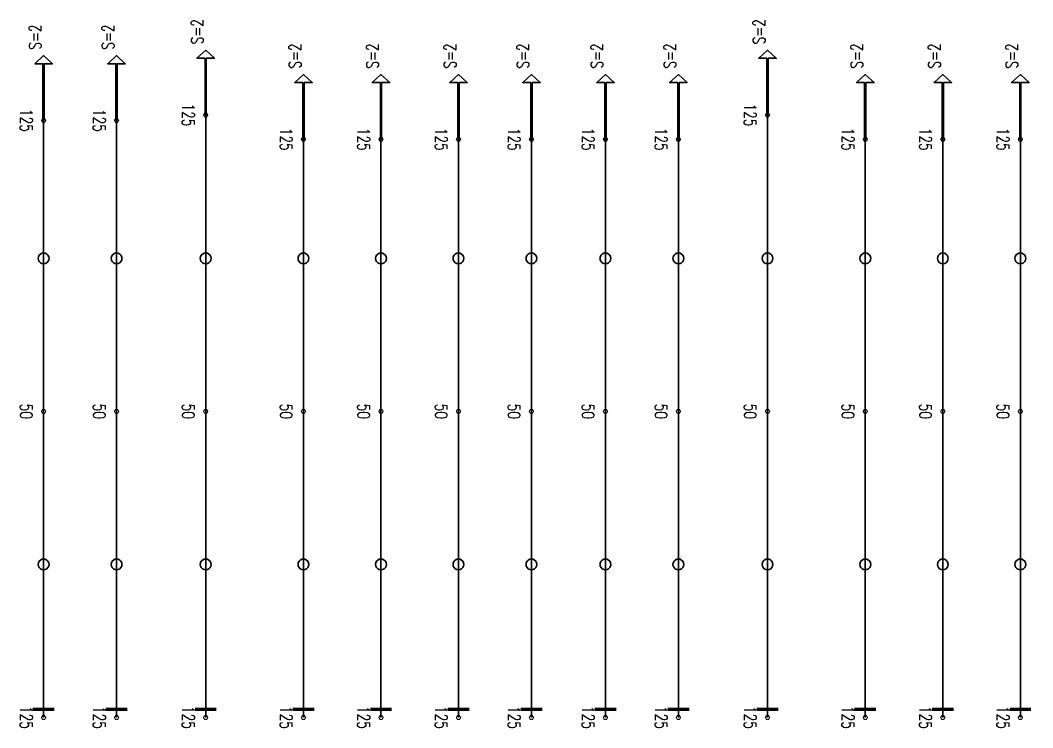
# Model space of a CAD drawing. Header units: millimetres. Extents: x 125183 to 591045, y -24154 to 44743.
# Drawn here: x 536167 to 554910, y 27610 to 40704 of the extents above; entities that cross this region are included whole.
import ezdxf

# ---------------------------------------------------------------- set-up
doc = ezdxf.new("R2010")
doc.units = ezdxf.units.MM
doc.layers.add('Current_plane_Column', color=7, linetype='Continuous', true_color=0x4b00ff)
doc.layers.add('NDC_S-ANNO', color=7, linetype='Continuous', lineweight=20)
doc.layers.add('NDC_S-TENDON', color=6, linetype='Continuous', lineweight=35)
doc.styles.add('NDC_ANNO', font='', dxfattribs={"width": 0.8})
doc.styles.get('NDC_ANNO').set_extended_font_data('Dotum')

# ---------------------------------------------------------------- blocks, each defined once
blk = doc.blocks.new('TDY')
at = {"layer": 'NDC_S-TENDON', "linetype": 'Continuous'}
for points, elevation in [([(27862, 29350), (27862, 30400), (28012, 30400), (27850, 30550), (27688, 30400), (27838, 30400), (27838, 29350)], 2926), ([(29212, 29350), (29212, 30400), (29362, 30400), (29200, 30550), (29038, 30400), (29188, 30400), (29188, 29350)], 2926), ([(30862, 29450), (30862, 30500), (31012, 30500), (30850, 30650), (30688, 30500), (30838, 30500), (30838, 29450)], 2875), ([(41262, 29450), (41262, 30500), (41412, 30500), (41250, 30650), (41088, 30500), (41238, 30500), (41238, 29450)], 2875), ([(32672, 29000), (32672, 30050), (32822, 30050), (32660, 30200), (32498, 30050), (32648, 30050), (32648, 29000)], 2875), ([(34107, 29000), (34107, 30050), (34257, 30050), (34095, 30200), (33933, 30050), (34083, 30050), (34083, 29000)], 2875), ([(35542, 29000), (35542, 30050), (35692, 30050), (35530, 30200), (35368, 30050), (35518, 30050), (35518, 29000)], 2875), ([(36892, 29000), (36892, 30050), (37042, 30050), (36880, 30200), (36718, 30050), (36868, 30050), (36868, 29000)], 2934), ([(38262, 29000), (38262, 30050), (38412, 30050), (38250, 30200), (38088, 30050), (38238, 30050), (38238, 29000)], 2926), ([(39612, 29000), (39612, 30050), (39762, 30050), (39600, 30200), (39438, 30050), (39588, 30050), (39588, 29000)], 2926), ([(43072, 29000), (43072, 30050), (43222, 30050), (43060, 30200), (42898, 30050), (43048, 30050), (43048, 29000)], 2875), ([(44507, 29000), (44507, 30050), (44657, 30050), (44495, 30200), (44333, 30050), (44483, 30050), (44483, 29000)], 2875), ([(45942, 29000), (45942, 30050), (46092, 30050), (45930, 30200), (45768, 30050), (45918, 30050), (45918, 29000)], 2875), ([(27850, 26698), (27881, 26702), (27909, 26717), (27931, 26739), (27945, 26767), (27950, 26798), (27945, 26828), (27931, 26856), (27909, 26878), (27881, 26893), (27850, 26898), (27819, 26893), (27791, 26878), (27769, 26856), (27755, 26828), (27750, 26798), (27755, 26767), (27769, 26739), (27791, 26717), (27819, 26702), (27850, 26698)], 2883), ([(29200, 26698), (29231, 26702), (29259, 26717), (29281, 26739), (29295, 26767), (29300, 26798), (29295, 26828), (29281, 26856), (29259, 26878), (29231, 26893), (29200, 26898), (29169, 26893), (29141, 26878), (29119, 26856), (29105, 26828), (29100, 26798), (29105, 26767), (29119, 26739), (29141, 26717), (29169, 26702), (29200, 26698)], 2883), ([(30850, 26698), (30881, 26702), (30909, 26717), (30931, 26739), (30945, 26767), (30950, 26798), (30945, 26828), (30931, 26856), (30909, 26878), (30881, 26893), (30850, 26898), (30819, 26893), (30791, 26878), (30769, 26856), (30755, 26828), (30750, 26798), (30755, 26767), (30769, 26739), (30791, 26717), (30819, 26702), (30850, 26698)], 2832), ([(32660, 26698), (32691, 26702), (32719, 26717), (32741, 26739), (32755, 26767), (32760, 26798), (32755, 26828), (32741, 26856), (32719, 26878), (32691, 26893), (32660, 26898), (32629, 26893), (32601, 26878), (32579, 26856), (32565, 26828), (32560, 26798), (32565, 26767), (32579, 26739), (32601, 26717), (32629, 26702), (32660, 26698)], 2832), ([(34095, 26698), (34126, 26702), (34154, 26717), (34176, 26739), (34190, 26767), (34195, 26798), (34190, 26828), (34176, 26856), (34154, 26878), (34126, 26893), (34095, 26898), (34064, 26893), (34036, 26878), (34014, 26856), (34000, 26828), (33995, 26798), (34000, 26767), (34014, 26739), (34036, 26717), (34064, 26702), (34095, 26698)], 2832), ([(35530, 26698), (35560, 26702), (35588, 26717), (35610, 26739), (35625, 26767), (35630, 26798), (35625, 26828), (35610, 26856), (35588, 26878), (35560, 26893), (35530, 26898), (35499, 26893), (35471, 26878), (35449, 26856), (35434, 26828), (35430, 26798), (35434, 26767), (35449, 26739), (35471, 26717), (35499, 26702), (35530, 26698)], 2832), ([(36880, 26698), (36910, 26702), (36938, 26717), (36960, 26739), (36975, 26767), (36980, 26798), (36975, 26828), (36960, 26856), (36938, 26878), (36910, 26893), (36880, 26898), (36849, 26893), (36821, 26878), (36799, 26856), (36784, 26828), (36780, 26798), (36784, 26767), (36799, 26739), (36821, 26717), (36849, 26702), (36880, 26698)], 2891), ([(38250, 26698), (38281, 26702), (38309, 26717), (38331, 26739), (38345, 26767), (38350, 26798), (38345, 26828), (38331, 26856), (38309, 26878), (38281, 26893), (38250, 26898), (38219, 26893), (38191, 26878), (38169, 26856), (38155, 26828), (38150, 26798), (38155, 26767), (38169, 26739), (38191, 26717), (38219, 26702), (38250, 26698)], 2883), ([(39600, 26698), (39631, 26702), (39659, 26717), (39681, 26739), (39695, 26767), (39700, 26798), (39695, 26828), (39681, 26856), (39659, 26878), (39631, 26893), (39600, 26898), (39569, 26893), (39541, 26878), (39519, 26856), (39505, 26828), (39500, 26798), (39505, 26767), (39519, 26739), (39541, 26717), (39569, 26702), (39600, 26698)], 2883), ([(41250, 26698), (41281, 26702), (41309, 26717), (41331, 26739), (41345, 26767), (41350, 26798), (41345, 26828), (41331, 26856), (41309, 26878), (41281, 26893), (41250, 26898), (41219, 26893), (41191, 26878), (41169, 26856), (41155, 26828), (41150, 26798), (41155, 26767), (41169, 26739), (41191, 26717), (41219, 26702), (41250, 26698)], 2832), ([(43060, 26698), (43091, 26702), (43119, 26717), (43141, 26739), (43155, 26767), (43160, 26798), (43155, 26828), (43141, 26856), (43119, 26878), (43091, 26893), (43060, 26898), (43029, 26893), (43001, 26878), (42979, 26856), (42965, 26828), (42960, 26798), (42965, 26767), (42979, 26739), (43001, 26717), (43029, 26702), (43060, 26698)], 2832), ([(44495, 26698), (44526, 26702), (44554, 26717), (44576, 26739), (44590, 26767), (44595, 26798), (44590, 26828), (44576, 26856), (44554, 26878), (44526, 26893), (44495, 26898), (44464, 26893), (44436, 26878), (44414, 26856), (44400, 26828), (44395, 26798), (44400, 26767), (44414, 26739), (44436, 26717), (44464, 26702), (44495, 26698)], 2832), ([(45930, 26698), (45960, 26702), (45988, 26717), (46010, 26739), (46025, 26767), (46030, 26798), (46025, 26828), (46010, 26856), (45988, 26878), (45960, 26893), (45930, 26898), (45899, 26893), (45871, 26878), (45849, 26856), (45834, 26828), (45830, 26798), (45834, 26767), (45849, 26739), (45871, 26717), (45899, 26702), (45930, 26698)], 2832), ([(27850, 21033), (27881, 21037), (27909, 21052), (27931, 21074), (27945, 21102), (27950, 21133), (27945, 21163), (27931, 21191), (27909, 21213), (27881, 21228), (27850, 21233), (27819, 21228), (27791, 21213), (27769, 21191), (27755, 21163), (27750, 21133), (27755, 21102), (27769, 21074), (27791, 21052), (27819, 21037), (27850, 21033)], 2883), ([(29200, 21033), (29231, 21037), (29259, 21052), (29281, 21074), (29295, 21102), (29300, 21133), (29295, 21163), (29281, 21191), (29259, 21213), (29231, 21228), (29200, 21233), (29169, 21228), (29141, 21213), (29119, 21191), (29105, 21163), (29100, 21133), (29105, 21102), (29119, 21074), (29141, 21052), (29169, 21037), (29200, 21033)], 2883), ([(30850, 21033), (30881, 21037), (30909, 21052), (30931, 21074), (30945, 21102), (30950, 21133), (30945, 21163), (30931, 21191), (30909, 21213), (30881, 21228), (30850, 21233), (30819, 21228), (30791, 21213), (30769, 21191), (30755, 21163), (30750, 21133), (30755, 21102), (30769, 21074), (30791, 21052), (30819, 21037), (30850, 21033)], 2832), ([(32660, 21033), (32691, 21037), (32719, 21052), (32741, 21074), (32755, 21102), (32760, 21133), (32755, 21163), (32741, 21191), (32719, 21213), (32691, 21228), (32660, 21233), (32629, 21228), (32601, 21213), (32579, 21191), (32565, 21163), (32560, 21133), (32565, 21102), (32579, 21074), (32601, 21052), (32629, 21037), (32660, 21033)], 2832), ([(34095, 21033), (34126, 21037), (34154, 21052), (34176, 21074), (34190, 21102), (34195, 21133), (34190, 21163), (34176, 21191), (34154, 21213), (34126, 21228), (34095, 21233), (34064, 21228), (34036, 21213), (34014, 21191), (34000, 21163), (33995, 21133), (34000, 21102), (34014, 21074), (34036, 21052), (34064, 21037), (34095, 21033)], 2832), ([(35530, 21033), (35560, 21037), (35588, 21052), (35610, 21074), (35625, 21102), (35630, 21133), (35625, 21163), (35610, 21191), (35588, 21213), (35560, 21228), (35530, 21233), (35499, 21228), (35471, 21213), (35449, 21191), (35434, 21163), (35430, 21133), (35434, 21102), (35449, 21074), (35471, 21052), (35499, 21037), (35530, 21033)], 2832), ([(36880, 21033), (36910, 21037), (36938, 21052), (36960, 21074), (36975, 21102), (36980, 21133), (36975, 21163), (36960, 21191), (36938, 21213), (36910, 21228), (36880, 21233), (36849, 21228), (36821, 21213), (36799, 21191), (36784, 21163), (36780, 21133), (36784, 21102), (36799, 21074), (36821, 21052), (36849, 21037), (36880, 21033)], 2891), ([(38250, 21033), (38281, 21037), (38309, 21052), (38331, 21074), (38345, 21102), (38350, 21133), (38345, 21163), (38331, 21191), (38309, 21213), (38281, 21228), (38250, 21233), (38219, 21228), (38191, 21213), (38169, 21191), (38155, 21163), (38150, 21133), (38155, 21102), (38169, 21074), (38191, 21052), (38219, 21037), (38250, 21033)], 2883), ([(39600, 21033), (39631, 21037), (39659, 21052), (39681, 21074), (39695, 21102), (39700, 21133), (39695, 21163), (39681, 21191), (39659, 21213), (39631, 21228), (39600, 21233), (39569, 21228), (39541, 21213), (39519, 21191), (39505, 21163), (39500, 21133), (39505, 21102), (39519, 21074), (39541, 21052), (39569, 21037), (39600, 21033)], 2883), ([(41250, 21033), (41281, 21037), (41309, 21052), (41331, 21074), (41345, 21102), (41350, 21133), (41345, 21163), (41331, 21191), (41309, 21213), (41281, 21228), (41250, 21233), (41219, 21228), (41191, 21213), (41169, 21191), (41155, 21163), (41150, 21133), (41155, 21102), (41169, 21074), (41191, 21052), (41219, 21037), (41250, 21033)], 2832), ([(43060, 21033), (43091, 21037), (43119, 21052), (43141, 21074), (43155, 21102), (43160, 21133), (43155, 21163), (43141, 21191), (43119, 21213), (43091, 21228), (43060, 21233), (43029, 21228), (43001, 21213), (42979, 21191), (42965, 21163), (42960, 21133), (42965, 21102), (42979, 21074), (43001, 21052), (43029, 21037), (43060, 21033)], 2832), ([(44495, 21033), (44526, 21037), (44554, 21052), (44576, 21074), (44590, 21102), (44595, 21133), (44590, 21163), (44576, 21191), (44554, 21213), (44526, 21228), (44495, 21233), (44464, 21228), (44436, 21213), (44414, 21191), (44400, 21163), (44395, 21133), (44400, 21102), (44414, 21074), (44436, 21052), (44464, 21037), (44495, 21033)], 2832), ([(45930, 21033), (45960, 21037), (45988, 21052), (46010, 21074), (46025, 21102), (46030, 21133), (46025, 21163), (46010, 21191), (45988, 21213), (45960, 21228), (45930, 21233), (45899, 21228), (45871, 21213), (45849, 21191), (45834, 21163), (45830, 21133), (45834, 21102), (45849, 21074), (45871, 21052), (45899, 21037), (45930, 21033)], 2832)]:
    blk.add_lwpolyline(points, close=True, dxfattribs=dict(at, elevation=elevation))
for points, elevation in [([(30890, 29450, 20, 20, 0), (30870, 29485, 20, 20, 0), (30830, 29485, 20, 20, 0), (30810, 29450, 20, 20, 0), (30830, 29415, 20, 20, 0), (30870, 29415, 20, 20, 0)], 2875), ([(30890, 29450, 20, 20, 0), (30870, 29485, 20, 20, 0), (30830, 29485, 20, 20, 0), (30810, 29450, 20, 20, 0), (30830, 29415, 20, 20, 0), (30870, 29415, 20, 20, 0)], 2875), ([(41290, 29450, 20, 20, 0), (41270, 29485, 20, 20, 0), (41230, 29485, 20, 20, 0), (41210, 29450, 20, 20, 0), (41230, 29415, 20, 20, 0), (41270, 29415, 20, 20, 0)], 2875), ([(41290, 29450, 20, 20, 0), (41270, 29485, 20, 20, 0), (41230, 29485, 20, 20, 0), (41210, 29450, 20, 20, 0), (41230, 29415, 20, 20, 0), (41270, 29415, 20, 20, 0)], 2875), ([(27890, 29350, 20, 20, 0), (27870, 29385, 20, 20, 0), (27830, 29385, 20, 20, 0), (27810, 29350, 20, 20, 0), (27830, 29315, 20, 20, 0), (27870, 29315, 20, 20, 0)], 2926), ([(27890, 29350, 20, 20, 0), (27870, 29385, 20, 20, 0), (27830, 29385, 20, 20, 0), (27810, 29350, 20, 20, 0), (27830, 29315, 20, 20, 0), (27870, 29315, 20, 20, 0)], 2926), ([(29240, 29350, 20, 20, 0), (29220, 29385, 20, 20, 0), (29180, 29385, 20, 20, 0), (29160, 29350, 20, 20, 0), (29180, 29315, 20, 20, 0), (29220, 29315, 20, 20, 0)], 2926), ([(29240, 29350, 20, 20, 0), (29220, 29385, 20, 20, 0), (29180, 29385, 20, 20, 0), (29160, 29350, 20, 20, 0), (29180, 29315, 20, 20, 0), (29220, 29315, 20, 20, 0)], 2926), ([(32700, 29000, 20, 20, 0), (32680, 29035, 20, 20, 0), (32640, 29035, 20, 20, 0), (32620, 29000, 20, 20, 0), (32640, 28965, 20, 20, 0), (32680, 28965, 20, 20, 0)], 2875), ([(32700, 29000, 20, 20, 0), (32680, 29035, 20, 20, 0), (32640, 29035, 20, 20, 0), (32620, 29000, 20, 20, 0), (32640, 28965, 20, 20, 0), (32680, 28965, 20, 20, 0)], 2875), ([(34135, 29000, 20, 20, 0), (34115, 29035, 20, 20, 0), (34075, 29035, 20, 20, 0), (34055, 29000, 20, 20, 0), (34075, 28965, 20, 20, 0), (34115, 28965, 20, 20, 0)], 2875), ([(34135, 29000, 20, 20, 0), (34115, 29035, 20, 20, 0), (34075, 29035, 20, 20, 0), (34055, 29000, 20, 20, 0), (34075, 28965, 20, 20, 0), (34115, 28965, 20, 20, 0)], 2875), ([(35570, 29000, 20, 20, 0), (35550, 29035, 20, 20, 0), (35510, 29035, 20, 20, 0), (35490, 29000, 20, 20, 0), (35510, 28965, 20, 20, 0), (35550, 28965, 20, 20, 0)], 2875), ([(35570, 29000, 20, 20, 0), (35550, 29035, 20, 20, 0), (35510, 29035, 20, 20, 0), (35490, 29000, 20, 20, 0), (35510, 28965, 20, 20, 0), (35550, 28965, 20, 20, 0)], 2875), ([(36920, 29000, 20, 20, 0), (36900, 29035, 20, 20, 0), (36860, 29035, 20, 20, 0), (36840, 29000, 20, 20, 0), (36860, 28965, 20, 20, 0), (36900, 28965, 20, 20, 0)], 2934), ([(36920, 29000, 20, 20, 0), (36900, 29035, 20, 20, 0), (36860, 29035, 20, 20, 0), (36840, 29000, 20, 20, 0), (36860, 28965, 20, 20, 0), (36900, 28965, 20, 20, 0)], 2934), ([(38290, 29000, 20, 20, 0), (38270, 29035, 20, 20, 0), (38230, 29035, 20, 20, 0), (38210, 29000, 20, 20, 0), (38230, 28965, 20, 20, 0), (38270, 28965, 20, 20, 0)], 2926), ([(38290, 29000, 20, 20, 0), (38270, 29035, 20, 20, 0), (38230, 29035, 20, 20, 0), (38210, 29000, 20, 20, 0), (38230, 28965, 20, 20, 0), (38270, 28965, 20, 20, 0)], 2926), ([(39640, 29000, 20, 20, 0), (39620, 29035, 20, 20, 0), (39580, 29035, 20, 20, 0), (39560, 29000, 20, 20, 0), (39580, 28965, 20, 20, 0), (39620, 28965, 20, 20, 0)], 2926), ([(39640, 29000, 20, 20, 0), (39620, 29035, 20, 20, 0), (39580, 29035, 20, 20, 0), (39560, 29000, 20, 20, 0), (39580, 28965, 20, 20, 0), (39620, 28965, 20, 20, 0)], 2926), ([(43100, 29000, 20, 20, 0), (43080, 29035, 20, 20, 0), (43040, 29035, 20, 20, 0), (43020, 29000, 20, 20, 0), (43040, 28965, 20, 20, 0), (43080, 28965, 20, 20, 0)], 2875), ([(43100, 29000, 20, 20, 0), (43080, 29035, 20, 20, 0), (43040, 29035, 20, 20, 0), (43020, 29000, 20, 20, 0), (43040, 28965, 20, 20, 0), (43080, 28965, 20, 20, 0)], 2875), ([(44535, 29000, 20, 20, 0), (44515, 29035, 20, 20, 0), (44475, 29035, 20, 20, 0), (44455, 29000, 20, 20, 0), (44475, 28965, 20, 20, 0), (44515, 28965, 20, 20, 0)], 2875), ([(44535, 29000, 20, 20, 0), (44515, 29035, 20, 20, 0), (44475, 29035, 20, 20, 0), (44455, 29000, 20, 20, 0), (44475, 28965, 20, 20, 0), (44515, 28965, 20, 20, 0)], 2875), ([(45970, 29000, 20, 20, 0), (45950, 29035, 20, 20, 0), (45910, 29035, 20, 20, 0), (45890, 29000, 20, 20, 0), (45910, 28965, 20, 20, 0), (45950, 28965, 20, 20, 0)], 2875), ([(45970, 29000, 20, 20, 0), (45950, 29035, 20, 20, 0), (45910, 29035, 20, 20, 0), (45890, 29000, 20, 20, 0), (45910, 28965, 20, 20, 0), (45950, 28965, 20, 20, 0)], 2875), ([(27890, 23965, 20, 20, 0), (27870, 24000, 20, 20, 0), (27830, 24000, 20, 20, 0), (27810, 23965, 20, 20, 0), (27830, 23930, 20, 20, 0), (27870, 23930, 20, 20, 0)], 2851), ([(27890, 23965, 20, 20, 0), (27870, 24000, 20, 20, 0), (27830, 24000, 20, 20, 0), (27810, 23965, 20, 20, 0), (27830, 23930, 20, 20, 0), (27870, 23930, 20, 20, 0)], 2851), ([(29240, 23965, 20, 20, 0), (29220, 24000, 20, 20, 0), (29180, 24000, 20, 20, 0), (29160, 23965, 20, 20, 0), (29180, 23930, 20, 20, 0), (29220, 23930, 20, 20, 0)], 2851), ([(29240, 23965, 20, 20, 0), (29220, 24000, 20, 20, 0), (29180, 24000, 20, 20, 0), (29160, 23965, 20, 20, 0), (29180, 23930, 20, 20, 0), (29220, 23930, 20, 20, 0)], 2851), ([(30890, 23965, 20, 20, 0), (30870, 24000, 20, 20, 0), (30830, 24000, 20, 20, 0), (30810, 23965, 20, 20, 0), (30830, 23930, 20, 20, 0), (30870, 23930, 20, 20, 0)], 2800), ([(30890, 23965, 20, 20, 0), (30870, 24000, 20, 20, 0), (30830, 24000, 20, 20, 0), (30810, 23965, 20, 20, 0), (30830, 23930, 20, 20, 0), (30870, 23930, 20, 20, 0)], 2800), ([(32700, 23965, 20, 20, 0), (32680, 24000, 20, 20, 0), (32640, 24000, 20, 20, 0), (32620, 23965, 20, 20, 0), (32640, 23930, 20, 20, 0), (32680, 23930, 20, 20, 0)], 2800), ([(32700, 23965, 20, 20, 0), (32680, 24000, 20, 20, 0), (32640, 24000, 20, 20, 0), (32620, 23965, 20, 20, 0), (32640, 23930, 20, 20, 0), (32680, 23930, 20, 20, 0)], 2800), ([(34135, 23965, 20, 20, 0), (34115, 24000, 20, 20, 0), (34075, 24000, 20, 20, 0), (34055, 23965, 20, 20, 0), (34075, 23930, 20, 20, 0), (34115, 23930, 20, 20, 0)], 2800), ([(34135, 23965, 20, 20, 0), (34115, 24000, 20, 20, 0), (34075, 24000, 20, 20, 0), (34055, 23965, 20, 20, 0), (34075, 23930, 20, 20, 0), (34115, 23930, 20, 20, 0)], 2800), ([(35570, 23965, 20, 20, 0), (35550, 24000, 20, 20, 0), (35510, 24000, 20, 20, 0), (35490, 23965, 20, 20, 0), (35510, 23930, 20, 20, 0), (35550, 23930, 20, 20, 0)], 2800), ([(35570, 23965, 20, 20, 0), (35550, 24000, 20, 20, 0), (35510, 24000, 20, 20, 0), (35490, 23965, 20, 20, 0), (35510, 23930, 20, 20, 0), (35550, 23930, 20, 20, 0)], 2800), ([(36920, 23965, 20, 20, 0), (36900, 24000, 20, 20, 0), (36860, 24000, 20, 20, 0), (36840, 23965, 20, 20, 0), (36860, 23930, 20, 20, 0), (36900, 23930, 20, 20, 0)], 2859), ([(36920, 23965, 20, 20, 0), (36900, 24000, 20, 20, 0), (36860, 24000, 20, 20, 0), (36840, 23965, 20, 20, 0), (36860, 23930, 20, 20, 0), (36900, 23930, 20, 20, 0)], 2859), ([(38290, 23965, 20, 20, 0), (38270, 24000, 20, 20, 0), (38230, 24000, 20, 20, 0), (38210, 23965, 20, 20, 0), (38230, 23930, 20, 20, 0), (38270, 23930, 20, 20, 0)], 2851), ([(38290, 23965, 20, 20, 0), (38270, 24000, 20, 20, 0), (38230, 24000, 20, 20, 0), (38210, 23965, 20, 20, 0), (38230, 23930, 20, 20, 0), (38270, 23930, 20, 20, 0)], 2851), ([(39640, 23965, 20, 20, 0), (39620, 24000, 20, 20, 0), (39580, 24000, 20, 20, 0), (39560, 23965, 20, 20, 0), (39580, 23930, 20, 20, 0), (39620, 23930, 20, 20, 0)], 2851), ([(39640, 23965, 20, 20, 0), (39620, 24000, 20, 20, 0), (39580, 24000, 20, 20, 0), (39560, 23965, 20, 20, 0), (39580, 23930, 20, 20, 0), (39620, 23930, 20, 20, 0)], 2851), ([(41290, 23965, 20, 20, 0), (41270, 24000, 20, 20, 0), (41230, 24000, 20, 20, 0), (41210, 23965, 20, 20, 0), (41230, 23930, 20, 20, 0), (41270, 23930, 20, 20, 0)], 2800), ([(41290, 23965, 20, 20, 0), (41270, 24000, 20, 20, 0), (41230, 24000, 20, 20, 0), (41210, 23965, 20, 20, 0), (41230, 23930, 20, 20, 0), (41270, 23930, 20, 20, 0)], 2800), ([(43100, 23965, 20, 20, 0), (43080, 24000, 20, 20, 0), (43040, 24000, 20, 20, 0), (43020, 23965, 20, 20, 0), (43040, 23930, 20, 20, 0), (43080, 23930, 20, 20, 0)], 2800), ([(43100, 23965, 20, 20, 0), (43080, 24000, 20, 20, 0), (43040, 24000, 20, 20, 0), (43020, 23965, 20, 20, 0), (43040, 23930, 20, 20, 0), (43080, 23930, 20, 20, 0)], 2800), ([(44535, 23965, 20, 20, 0), (44515, 24000, 20, 20, 0), (44475, 24000, 20, 20, 0), (44455, 23965, 20, 20, 0), (44475, 23930, 20, 20, 0), (44515, 23930, 20, 20, 0)], 2800), ([(44535, 23965, 20, 20, 0), (44515, 24000, 20, 20, 0), (44475, 24000, 20, 20, 0), (44455, 23965, 20, 20, 0), (44475, 23930, 20, 20, 0), (44515, 23930, 20, 20, 0)], 2800), ([(45970, 23965, 20, 20, 0), (45950, 24000, 20, 20, 0), (45910, 24000, 20, 20, 0), (45890, 23965, 20, 20, 0), (45910, 23930, 20, 20, 0), (45950, 23930, 20, 20, 0)], 2800), ([(45970, 23965, 20, 20, 0), (45950, 24000, 20, 20, 0), (45910, 24000, 20, 20, 0), (45890, 23965, 20, 20, 0), (45910, 23930, 20, 20, 0), (45950, 23930, 20, 20, 0)], 2800), ([(27890, 18300, 20, 20, 0), (27870, 18335, 20, 20, 0), (27830, 18335, 20, 20, 0), (27810, 18300, 20, 20, 0), (27830, 18265, 20, 20, 0), (27870, 18265, 20, 20, 0)], 2926), ([(27890, 18300, 20, 20, 0), (27870, 18335, 20, 20, 0), (27830, 18335, 20, 20, 0), (27810, 18300, 20, 20, 0), (27830, 18265, 20, 20, 0), (27870, 18265, 20, 20, 0)], 2926), ([(29240, 18300, 20, 20, 0), (29220, 18335, 20, 20, 0), (29180, 18335, 20, 20, 0), (29160, 18300, 20, 20, 0), (29180, 18265, 20, 20, 0), (29220, 18265, 20, 20, 0)], 2926), ([(29240, 18300, 20, 20, 0), (29220, 18335, 20, 20, 0), (29180, 18335, 20, 20, 0), (29160, 18300, 20, 20, 0), (29180, 18265, 20, 20, 0), (29220, 18265, 20, 20, 0)], 2926), ([(30890, 18300, 20, 20, 0), (30870, 18335, 20, 20, 0), (30830, 18335, 20, 20, 0), (30810, 18300, 20, 20, 0), (30830, 18265, 20, 20, 0), (30870, 18265, 20, 20, 0)], 2875), ([(30890, 18300, 20, 20, 0), (30870, 18335, 20, 20, 0), (30830, 18335, 20, 20, 0), (30810, 18300, 20, 20, 0), (30830, 18265, 20, 20, 0), (30870, 18265, 20, 20, 0)], 2875), ([(32700, 18300, 20, 20, 0), (32680, 18335, 20, 20, 0), (32640, 18335, 20, 20, 0), (32620, 18300, 20, 20, 0), (32640, 18265, 20, 20, 0), (32680, 18265, 20, 20, 0)], 2875), ([(32700, 18300, 20, 20, 0), (32680, 18335, 20, 20, 0), (32640, 18335, 20, 20, 0), (32620, 18300, 20, 20, 0), (32640, 18265, 20, 20, 0), (32680, 18265, 20, 20, 0)], 2875), ([(34135, 18300, 20, 20, 0), (34115, 18335, 20, 20, 0), (34075, 18335, 20, 20, 0), (34055, 18300, 20, 20, 0), (34075, 18265, 20, 20, 0), (34115, 18265, 20, 20, 0)], 2875), ([(34135, 18300, 20, 20, 0), (34115, 18335, 20, 20, 0), (34075, 18335, 20, 20, 0), (34055, 18300, 20, 20, 0), (34075, 18265, 20, 20, 0), (34115, 18265, 20, 20, 0)], 2875), ([(35570, 18300, 20, 20, 0), (35550, 18335, 20, 20, 0), (35510, 18335, 20, 20, 0), (35490, 18300, 20, 20, 0), (35510, 18265, 20, 20, 0), (35550, 18265, 20, 20, 0)], 2875), ([(35570, 18300, 20, 20, 0), (35550, 18335, 20, 20, 0), (35510, 18335, 20, 20, 0), (35490, 18300, 20, 20, 0), (35510, 18265, 20, 20, 0), (35550, 18265, 20, 20, 0)], 2875), ([(36920, 18300, 20, 20, 0), (36900, 18335, 20, 20, 0), (36860, 18335, 20, 20, 0), (36840, 18300, 20, 20, 0), (36860, 18265, 20, 20, 0), (36900, 18265, 20, 20, 0)], 2934), ([(36920, 18300, 20, 20, 0), (36900, 18335, 20, 20, 0), (36860, 18335, 20, 20, 0), (36840, 18300, 20, 20, 0), (36860, 18265, 20, 20, 0), (36900, 18265, 20, 20, 0)], 2934), ([(38290, 18300, 20, 20, 0), (38270, 18335, 20, 20, 0), (38230, 18335, 20, 20, 0), (38210, 18300, 20, 20, 0), (38230, 18265, 20, 20, 0), (38270, 18265, 20, 20, 0)], 2926), ([(38290, 18300, 20, 20, 0), (38270, 18335, 20, 20, 0), (38230, 18335, 20, 20, 0), (38210, 18300, 20, 20, 0), (38230, 18265, 20, 20, 0), (38270, 18265, 20, 20, 0)], 2926), ([(39640, 18300, 20, 20, 0), (39620, 18335, 20, 20, 0), (39580, 18335, 20, 20, 0), (39560, 18300, 20, 20, 0), (39580, 18265, 20, 20, 0), (39620, 18265, 20, 20, 0)], 2926), ([(39640, 18300, 20, 20, 0), (39620, 18335, 20, 20, 0), (39580, 18335, 20, 20, 0), (39560, 18300, 20, 20, 0), (39580, 18265, 20, 20, 0), (39620, 18265, 20, 20, 0)], 2926), ([(41290, 18300, 20, 20, 0), (41270, 18335, 20, 20, 0), (41230, 18335, 20, 20, 0), (41210, 18300, 20, 20, 0), (41230, 18265, 20, 20, 0), (41270, 18265, 20, 20, 0)], 2875), ([(41290, 18300, 20, 20, 0), (41270, 18335, 20, 20, 0), (41230, 18335, 20, 20, 0), (41210, 18300, 20, 20, 0), (41230, 18265, 20, 20, 0), (41270, 18265, 20, 20, 0)], 2875), ([(43100, 18300, 20, 20, 0), (43080, 18335, 20, 20, 0), (43040, 18335, 20, 20, 0), (43020, 18300, 20, 20, 0), (43040, 18265, 20, 20, 0), (43080, 18265, 20, 20, 0)], 2875), ([(43100, 18300, 20, 20, 0), (43080, 18335, 20, 20, 0), (43040, 18335, 20, 20, 0), (43020, 18300, 20, 20, 0), (43040, 18265, 20, 20, 0), (43080, 18265, 20, 20, 0)], 2875), ([(44535, 18300, 20, 20, 0), (44515, 18335, 20, 20, 0), (44475, 18335, 20, 20, 0), (44455, 18300, 20, 20, 0), (44475, 18265, 20, 20, 0), (44515, 18265, 20, 20, 0)], 2875), ([(44535, 18300, 20, 20, 0), (44515, 18335, 20, 20, 0), (44475, 18335, 20, 20, 0), (44455, 18300, 20, 20, 0), (44475, 18265, 20, 20, 0), (44515, 18265, 20, 20, 0)], 2875), ([(45970, 18300, 20, 20, 0), (45950, 18335, 20, 20, 0), (45910, 18335, 20, 20, 0), (45890, 18300, 20, 20, 0), (45910, 18265, 20, 20, 0), (45950, 18265, 20, 20, 0)], 2875), ([(45970, 18300, 20, 20, 0), (45950, 18335, 20, 20, 0), (45910, 18335, 20, 20, 0), (45890, 18300, 20, 20, 0), (45910, 18265, 20, 20, 0), (45950, 18265, 20, 20, 0)], 2875)]:
    blk.add_lwpolyline(points, format="xyseb", close=True, dxfattribs=dict(at, elevation=elevation))
for points, elevation in [([(27650, 18450, 60, 60, 0), (28050, 18450, 60, 60, 0)], 2926), ([(29000, 18450, 60, 60, 0), (29400, 18450, 60, 60, 0)], 2926), ([(30650, 18450, 60, 60, 0), (31050, 18450, 60, 60, 0)], 2875), ([(32460, 18450, 60, 60, 0), (32860, 18450, 60, 60, 0)], 2875), ([(33895, 18450, 60, 60, 0), (34295, 18450, 60, 60, 0)], 2875), ([(35330, 18450, 60, 60, 0), (35730, 18450, 60, 60, 0)], 2875), ([(36680, 18450, 60, 60, 0), (37080, 18450, 60, 60, 0)], 2934), ([(38050, 18450, 60, 60, 0), (38450, 18450, 60, 60, 0)], 2926), ([(39400, 18450, 60, 60, 0), (39800, 18450, 60, 60, 0)], 2926), ([(41050, 18450, 60, 60, 0), (41450, 18450, 60, 60, 0)], 2875), ([(42860, 18450, 60, 60, 0), (43260, 18450, 60, 60, 0)], 2875), ([(44295, 18450, 60, 60, 0), (44695, 18450, 60, 60, 0)], 2875), ([(45730, 18450, 60, 60, 0), (46130, 18450, 60, 60, 0)], 2875)]:
    blk.add_lwpolyline(points, format="xyseb", dxfattribs=dict(at, elevation=elevation))
for points in [[(30850, 18300, 2875), (30850, 19055, 2872), (30850, 19811, 2862), (30850, 20566, 2845), (30850, 21416, 2825), (30850, 22266, 2811), (30850, 23115, 2803), (30850, 23965, 2800), (30850, 24815, 2803), (30850, 25665, 2811), (30850, 26514, 2825), (30850, 27364, 2845), (30850, 28119, 2862), (30850, 28875, 2872), (30850, 29450, 0)], [(41250, 18300, 2875), (41250, 19055, 2872), (41250, 19811, 2862), (41250, 20566, 2845), (41250, 21416, 2825), (41250, 22266, 2811), (41250, 23115, 2803), (41250, 23965, 2800), (41250, 24815, 2803), (41250, 25665, 2811), (41250, 26514, 2825), (41250, 27364, 2845), (41250, 28119, 2862), (41250, 28875, 2872), (41250, 29450, 0)], [(27850, 18300, 2926), (27850, 19055, 2923), (27850, 19811, 2913), (27850, 20566, 2896), (27850, 21416, 2876), (27850, 22266, 2862), (27850, 23115, 2854), (27850, 23965, 2851), (27850, 24815, 2854), (27850, 25665, 2862), (27850, 26514, 2876), (27850, 27364, 2896), (27850, 28119, 2913), (27850, 28245, 48), (27850, 29350, 51)], [(29200, 18300, 2926), (29200, 19055, 2923), (29200, 19811, 2913), (29200, 20566, 2896), (29200, 21416, 2876), (29200, 22266, 2862), (29200, 23115, 2854), (29200, 23965, 2851), (29200, 24815, 2854), (29200, 25665, 2862), (29200, 26514, 2876), (29200, 27364, 2896), (29200, 28119, 2913), (29200, 28245, 48), (29200, 29350, 51)], [(32660, 18300, 2875), (32660, 19055, 2872), (32660, 19811, 2862), (32660, 20566, 2845), (32660, 21416, 2825), (32660, 22266, 2811), (32660, 23115, 2803), (32660, 23965, 2800), (32660, 24815, 2803), (32660, 25665, 2811), (32660, 26514, 2825), (32660, 27364, 2845), (32660, 28119, 2862), (32660, 28245, -3), (32660, 29000, 0)], [(34095, 18300, 2875), (34095, 19055, 2872), (34095, 19811, 2862), (34095, 20566, 2845), (34095, 21416, 2825), (34095, 22266, 2811), (34095, 23115, 2803), (34095, 23965, 2800), (34095, 24815, 2803), (34095, 25665, 2811), (34095, 26514, 2825), (34095, 27364, 2845), (34095, 28119, 2862), (34095, 28245, -3), (34095, 29000, 0)], [(35530, 18300, 2875), (35530, 19055, 2872), (35530, 19811, 2862), (35530, 20566, 2845), (35530, 21416, 2825), (35530, 22266, 2811), (35530, 23115, 2803), (35530, 23965, 2800), (35530, 24815, 2803), (35530, 25665, 2811), (35530, 26514, 2825), (35530, 27364, 2845), (35530, 28119, 2862), (35530, 28245, -3), (35530, 29000, 0)], [(36880, 18300, 2934), (36880, 19055, 2931), (36880, 19811, 2921), (36880, 20566, 2904), (36880, 21416, 2885), (36880, 22266, 2871), (36880, 23115, 2862), (36880, 23965, 2859), (36880, 24815, 2862), (36880, 25665, 2871), (36880, 26514, 2885), (36880, 27364, 2904), (36880, 28119, 2921), (36880, 28245, 56), (36880, 29000, 59)], [(38250, 18300, 2926), (38250, 19055, 2923), (38250, 19811, 2913), (38250, 20566, 2896), (38250, 21416, 2876), (38250, 22266, 2862), (38250, 23115, 2854), (38250, 23965, 2851), (38250, 24815, 2854), (38250, 25665, 2862), (38250, 26514, 2876), (38250, 27364, 2896), (38250, 28119, 2913), (38250, 28245, 48), (38250, 29000, 51)], [(39600, 18300, 2926), (39600, 19055, 2923), (39600, 19811, 2913), (39600, 20566, 2896), (39600, 21416, 2876), (39600, 22266, 2862), (39600, 23115, 2854), (39600, 23965, 2851), (39600, 24815, 2854), (39600, 25665, 2862), (39600, 26514, 2876), (39600, 27364, 2896), (39600, 28119, 2913), (39600, 28245, 48), (39600, 29000, 51)], [(43060, 18300, 2875), (43060, 19055, 2872), (43060, 19811, 2862), (43060, 20566, 2845), (43060, 21416, 2825), (43060, 22266, 2811), (43060, 23115, 2803), (43060, 23965, 2800), (43060, 24815, 2803), (43060, 25665, 2811), (43060, 26514, 2825), (43060, 27364, 2845), (43060, 28119, 2862), (43060, 28245, -3), (43060, 29000, 0)], [(44495, 18300, 2875), (44495, 19055, 2872), (44495, 19811, 2862), (44495, 20566, 2845), (44495, 21416, 2825), (44495, 22266, 2811), (44495, 23115, 2803), (44495, 23965, 2800), (44495, 24815, 2803), (44495, 25665, 2811), (44495, 26514, 2825), (44495, 27364, 2845), (44495, 28119, 2862), (44495, 28245, -3), (44495, 29000, 0)], [(45930, 18300, 2875), (45930, 19055, 2872), (45930, 19811, 2862), (45930, 20566, 2845), (45930, 21416, 2825), (45930, 22266, 2811), (45930, 23115, 2803), (45930, 23965, 2800), (45930, 24815, 2803), (45930, 25665, 2811), (45930, 26514, 2825), (45930, 27364, 2845), (45930, 28119, 2862), (45930, 28245, -3), (45930, 29000, 0)]]:
    blk.add_polyline3d(points, dxfattribs=at)
at = {"layer": 'NDC_S-ANNO', "linetype": 'Continuous', "char_height": 225, "attachment_point": 5, "line_spacing_factor": 0.75, "style": 'NDC_ANNO'}
for s, insert, rotation in [('\\FSTANDARD.shx;S=2', (30693, 30993, 125), 90), ('\\FSTANDARD.shx;S=2', (41093, 30993, 125), 90), ('\\FSTANDARD.shx;S=2', (27692, 30893, 176), 90), ('\\FSTANDARD.shx;S=2', (29042, 30893, 176), 90), ('\\FSTANDARD.shx;S=2', (32502, 30543, 125), 90), ('\\FSTANDARD.shx;S=2', (33937, 30543, 125), 90), ('\\FSTANDARD.shx;S=2', (35372, 30543, 125), 90), ('\\FSTANDARD.shx;S=2', (36722, 30543, 184), 90), ('\\FSTANDARD.shx;S=2', (38092, 30543, 176), 90), ('\\FSTANDARD.shx;S=2', (39442, 30543, 176), 90), ('\\FSTANDARD.shx;S=2', (42902, 30543, 125), 90), ('\\FSTANDARD.shx;S=2', (44337, 30543, 125), 90), ('\\FSTANDARD.shx;S=2', (45772, 30543, 125), 90), ('\\FSTANDARD.shx;125', (30530, 29450), 270), ('\\FSTANDARD.shx;125', (40930, 29450), 270), ('\\FSTANDARD.shx;125', (27530, 29350, 51), 270), ('\\FSTANDARD.shx;125', (28880, 29350, 51), 270), ('\\FSTANDARD.shx;125', (32340, 29000), 270), ('\\FSTANDARD.shx;125', (33775, 29000), 270), ('\\FSTANDARD.shx;125', (35210, 29000), 270), ('\\FSTANDARD.shx;125', (36560, 29000, 59), 270), ('\\FSTANDARD.shx;125', (37930, 29000, 51), 270), ('\\FSTANDARD.shx;125', (39280, 29000, 51), 270), ('\\FSTANDARD.shx;125', (42740, 29000), 270), ('\\FSTANDARD.shx;125', (44175, 29000), 270), ('\\FSTANDARD.shx;125', (45610, 29000), 270), ('\\FSTANDARD.shx;50', (27530, 23965, 2851), 270), ('\\FSTANDARD.shx;50', (28880, 23965, 2851), 270), ('\\FSTANDARD.shx;50', (30530, 23965, 2800), 270), ('\\FSTANDARD.shx;50', (32340, 23965, 2800), 270), ('\\FSTANDARD.shx;50', (33775, 23965, 2800), 270), ('\\FSTANDARD.shx;50', (35210, 23965, 2800), 270), ('\\FSTANDARD.shx;50', (36560, 23965, 2859), 270), ('\\FSTANDARD.shx;50', (37930, 23965, 2851), 270), ('\\FSTANDARD.shx;50', (39280, 23965, 2851), 270), ('\\FSTANDARD.shx;50', (40930, 23965, 2800), 270), ('\\FSTANDARD.shx;50', (42740, 23965, 2800), 270), ('\\FSTANDARD.shx;50', (44175, 23965, 2800), 270), ('\\FSTANDARD.shx;50', (45610, 23965, 2800), 270), ('\\FSTANDARD.shx;125', (27530, 18300, 2926), 270), ('\\FSTANDARD.shx;125', (28880, 18300, 2926), 270), ('\\FSTANDARD.shx;125', (30530, 18300, 2875), 270), ('\\FSTANDARD.shx;125', (32340, 18300, 2875), 270), ('\\FSTANDARD.shx;125', (33775, 18300, 2875), 270), ('\\FSTANDARD.shx;125', (35210, 18300, 2875), 270), ('\\FSTANDARD.shx;125', (36560, 18300, 2934), 270), ('\\FSTANDARD.shx;125', (37930, 18300, 2926), 270), ('\\FSTANDARD.shx;125', (39280, 18300, 2926), 270), ('\\FSTANDARD.shx;125', (40930, 18300, 2875), 270), ('\\FSTANDARD.shx;125', (42740, 18300, 2875), 270), ('\\FSTANDARD.shx;125', (44175, 18300, 2875), 270), ('\\FSTANDARD.shx;125', (45610, 18300, 2875), 270)]:
    blk.add_mtext(s, dxfattribs=dict(at, insert=insert, rotation=rotation))

msp = doc.modelspace()

# ---------------------------------------------------------------- block references
at = {"layer": 'Current_plane_Column'}
msp.add_blockref('TDY', (508750, 9500), dxfattribs=at)

doc.saveas('drawing.dxf')
